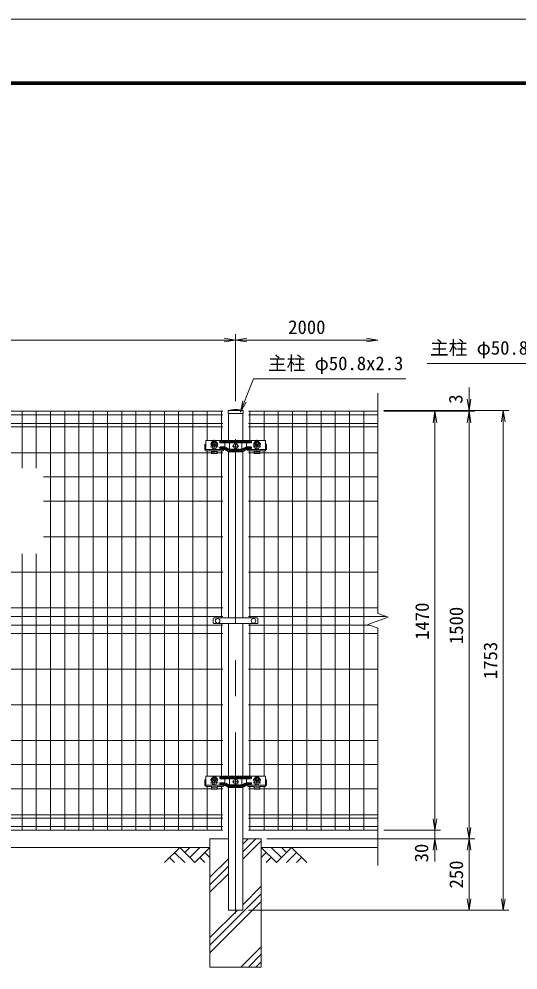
# Model space of a CAD drawing. Units: millimetres, scale not verified. Extents: x -4200 to 4200, y -2970 to 2970.
# Drawn here: x -2346 to -593, y -366 to 2970 of the extents above; entities that cross this region are included whole.
import ezdxf
from ezdxf.enums import TextEntityAlignment as Align

# ---------------------------------------------------------------- set-up
doc = ezdxf.new("R2010")
doc.units = ezdxf.units.MM
doc.header["$LTSCALE"] = 20
doc.linetypes.add('DASHED', pattern=[7.5, 6, -1.5])
doc.linetypes.add('USER1', pattern=[50.8, 31.75, -6.35, 6.35, -6.35])
for name, color, linetype, lineweight in [('0-1_D-STR4', 7, 'Continuous', 9), ('0-2_D-STR-DIM', 7, 'Continuous', 9), ('0-3_0', 7, 'Continuous', 9), ('0-6_D-STR1', 1, 'Continuous', 18), ('0-7_D-DCR-HCH', 7, 'Continuous', 9), ('0-8_D-BMK', 2, 'USER1', 13), ('0-9_D-STR2', 7, 'Continuous', 9), ('0-A_D-BGD', 7, 'Continuous', 9), ('0-B_D-STR3', 3, 'Continuous', 13), ('0-C_D-STR-TXT', 7, 'Continuous', 9), ('0-F_D-TTL', 7, 'Continuous', 9)]:
    doc.layers.add(name, color=color, linetype=linetype, lineweight=lineweight)
doc.styles.add('ＭＳ ゴシック', font='')
doc.styles.get('ＭＳ ゴシック').set_extended_font_data('MS Gothic')

# ---------------------------------------------------------------- blocks, each defined once
blk = doc.blocks.new('_Open')
at = {"layer": '0-3_0'}
blk.add_line((-20, 3.33), (0, 0), dxfattribs=at)
blk.add_lwpolyline([(-20, -3.33), (0, 0), (-20, 0)], dxfattribs=at)
blk = doc.blocks.new('U34')
at = {"layer": '0-8_D-BMK'}
for p, q in [((-1770.5, 140), (-1229.5, 140)), ((-1500, -195.8), (-1500, 426)), ((236.5, 0), (-236.5, 0)), ((0, 485.9), (0, -485.9)), ((1229.5, 140), (1770.5, 140)), ((1500, -195.8), (1500, 426)), ((-1770.5, -60), (-1229.5, -60)), ((1229.5, -60), (1770.5, -60))]:
    blk.add_line(p, q, dxfattribs=at)
at = {"layer": '0-B_D-STR3'}
for p, q in [((-2169, 110), (-2169, -230)), ((-2100, 140), (-2139, 140)), ((-2100, 360), (-2100, -297.3)), ((-2060, 400), (2060, 400)), ((-1726, 58), (-1726, 160)), ((-1706, 38), (-1670, 38)), ((-1540, 46), (-1540, 55.4)), ((-1460, 46), (-1460, 55.4)), ((-1294, 38), (-1330, 38)), ((-1274, 58), (-1274, 160)), ((-1060, 300), (1060, 300)), ((-1060, 260), (1060, 260)), ((-766.3, 400), (-766.3, -247)), ((-430, 400), (-430, -400)), ((430, 400), (430, -400)), ((766.3, 400), (766.3, -247)), ((1274, 58), (1274, 160)), ((1294, 38), (1330, 38)), ((1460, 46), (1460, 55.4)), ((1540, 46), (1540, 55.4)), ((1706, 38), (1670, 38)), ((1726, 58), (1726, 160)), ((2100, 360), (2100, -297.3)), ((2100, 140), (2139, 140)), ((2169, 110), (2169, -230)), ((-2139, -260), (-2100, -260)), ((-821.3, -239.3), (-2100, -239.3)), ((-1710, -337.3), (-2060, -337.3)), ((-1300, -340), (-1700, -340)), ((-1700, -416.4), (-1700, -347.3)), ((-1700, -520), (-1700, -416.4)), ((-1700, -520), (-1300, -520)), ((-1300, -416.4), (-1300, -347.3)), ((-1300, -416.4), (-1300, -520)), ((-1290, -337.3), (-900, -337.3)), ((-1060, -100), (-766.3, -100)), ((-1060, -140), (-766.3, -140)), ((-860, -239.3), (-860, -297.3)), ((-522.5, -381.2), (-721.1, -266.2)), ((452.4, -400), (-452.4, -400)), ((430, -260), (-430, -260)), ((430, -300), (-430, -300)), ((522.5, -381.2), (721.1, -266.2)), ((1060, -100), (766.3, -100)), ((1060, -140), (766.3, -140)), ((821.3, -239.3), (2100, -239.3)), ((860, -239.3), (860, -297.3)), ((1290, -337.3), (900, -337.3)), ((1700, -340), (1300, -340)), ((1300, -416.4), (1300, -347.3)), ((1300, -416.4), (1300, -520)), ((1700, -520), (1300, -520)), ((1700, -416.4), (1700, -347.3)), ((1700, -520), (1700, -416.4)), ((1710, -337.3), (2060, -337.3)), ((2139, -260), (2100, -260))]:
    blk.add_line(p, q, dxfattribs=at)
at = {"layer": '0-B_D-STR3', "linetype": 'DASHED'}
for p, q in [((-1060, 340), (1060, 340)), ((-1060, 220), (1060, 220)), ((-1700, -480), (-1300, -480)), ((-1660, -380), (-1340, -380)), ((-1060, -60), (-766.3, -60)), ((-1060, -180), (-766.3, -180)), ((-430, -220), (-766.3, -60)), ((430, -220), (-430, -220)), ((430, -340), (-430, -340)), ((430, -220), (766.3, -60)), ((1060, -60), (766.3, -60)), ((1060, -180), (766.3, -180)), ((1700, -480), (1300, -480)), ((1660, -380), (1340, -380))]:
    blk.add_line(p, q, dxfattribs=at)
at = {"layer": '0-B_D-STR3'}
for points in [[(-430, -260), (-514.1, -220), (-766.3, -100)], [(-430, -300), (-514.1, -260), (-598.2, -220), (-766.3, -140)], [(430, -260), (514.1, -220), (766.3, -100)], [(430, -300), (514.1, -260), (598.2, -220), (766.3, -140)]]:
    blk.add_lwpolyline(points, dxfattribs=at)
at = {"layer": '0-B_D-STR3', "linetype": 'DASHED'}
for points in [[(-430, -340), (-514.1, -300), (-598.2, -260), (-766.3, -180)], [(430, -340), (514.1, -300), (598.2, -260), (766.3, -180)]]:
    blk.add_lwpolyline(points, dxfattribs=at)
at = {"layer": '0-B_D-STR3'}
blk.add_circle((0, 0), 160, dxfattribs=at)
for centre, radius, start, end in [((-2139, 110), 30, 90, 180), ((-2060, 360), 40, 90, 180), ((-1735.1, 177.8), 20, 297.00649, 344.38101), ((-1706, 58), 20, 180, 270), ((-1659.5, 66.5), 120, 94.96654, 117.99904), ((-1670, -32), 70, 58.7873, 90), ((-1500, 140), 176, 90, 164.83919), ((-1659.5, 66.5), 120, 77.27818, 94.96654), ((-1500, -60), 160, 105.48902, 74.51098), ((-1500, 140), 140, 90, 161.88318), ((-1659.5, 66.5), 120, 354.69271, 77.27818), ((-1500, 46), 40, 180, 270), ((-1500, 140), 176, 15.16081, 90), ((-1500, 140), 140, 18.11682, 90), ((-1500, 46), 40, 270, 0), ((-1340.5, 66.5), 120, 102.72182, 185.30729), ((-1340.5, 66.5), 120, 85.03346, 102.72182), ((-1330, -32), 70, 90, 121.2127), ((-1340.5, 66.5), 120, 62.00096, 85.03346), ((-1294, 58), 20, 270, 0), ((-1264.9, 177.8), 20, 195.61899, 242.99351), ((-1060, 280), 20, 90, 180), ((-1060, 280), 20, 180, 270), ((1060, 280), 20, 0, 90), ((1060, 280), 20, 270, 0), ((1264.9, 177.8), 20, 297.00649, 344.38101), ((1294, 58), 20, 180, 270), ((1340.5, 66.5), 120, 94.96654, 117.99904), ((1330, -32), 70, 58.7873, 90), ((1500, 140), 176, 90, 164.83919), ((1340.5, 66.5), 120, 77.27818, 94.96654), ((1500, -60), 160, 105.48902, 74.51098), ((1500, 140), 140, 90, 161.88318), ((1340.5, 66.5), 120, 354.69271, 77.27818), ((1500, 46), 40, 180, 270), ((1500, 140), 176, 15.16081, 90), ((1500, 140), 140, 18.11682, 90), ((1500, 46), 40, 270, 0), ((1659.5, 66.5), 120, 102.72182, 185.30729), ((1659.5, 66.5), 120, 85.03346, 102.72182), ((1670, -32), 70, 90, 121.2127), ((1659.5, 66.5), 120, 62.00096, 85.03346), ((1706, 58), 20, 270, 0), ((1735.1, 177.8), 20, 195.61899, 242.99351), ((2060, 360), 40, 0, 90), ((2139, 110), 30, 0, 90), ((-2139, -230), 30, 180, 270), ((-2060, -297.3), 40, 180, 270), ((-1710, -347.3), 10, 0, 90), ((-1290, -347.3), 10, 90, 180), ((-1060, -120), 20, 90, 180), ((-1060, -120), 20, 180, 270), ((-900, -297.3), 40, 270, 0.00004), ((-821.3, -439.3), 200, 59.9273, 90.00002), ((-452.4, -260), 140, 239.9273, 270), ((452.4, -260), 140, 270, 300.0727), ((821.3, -439.3), 200, 89.99998, 120.0727), ((900, -297.3), 40, 179.99996, 270), ((1060, -120), 20, 0, 90), ((1060, -120), 20, 270, 0), ((1290, -347.3), 10, 0, 90), ((1710, -347.3), 10, 90, 180), ((2060, -297.3), 40, 270, 0), ((2139, -230), 30, 270, 0)]:
    blk.add_arc(centre, radius, start, end, dxfattribs=at)
at = {"layer": '0-B_D-STR3', "linetype": 'DASHED'}
for centre, radius, start, end in [((-1500, 140), 218.2, 90, 171.45333), ((-1500, 140), 218.2, 8.54667, 90), ((-1060, 280), 60, 160.52878, 180), ((-1060, 280), 60, 180, 199.47122), ((-1060, 280), 60, 90, 160.52878), ((-1060, 280), 60, 199.47122, 270), ((1060, 280), 60, 19.47122, 90), ((1060, 280), 60, 270, 340.52878), ((1060, 280), 60, 0, 19.47122), ((1060, 280), 60, 340.52878, 0), ((1500, 140), 218.2, 90, 171.45333), ((1500, 140), 218.2, 8.54667, 90), ((-1660, -420), 40, 90, 180), ((-1340, -420), 40, 0, 90), ((-1060, -120), 60, 160.52878, 180), ((-1060, -120), 60, 180, 199.47122), ((-1060, -120), 60, 90, 160.52878), ((-1060, -120), 60, 199.47122, 270), ((1060, -120), 60, 19.47122, 90), ((1060, -120), 60, 270, 340.52878), ((1060, -120), 60, 0, 19.47122), ((1060, -120), 60, 340.52878, 0), ((1340, -420), 40, 90, 180), ((1660, -420), 40, 0, 90)]:
    blk.add_arc(centre, radius, start, end, dxfattribs=at)

msp = doc.modelspace()

# ---------------------------------------------------------------- linework, layer by layer
at = {"layer": '0-1_D-STR4'}
for p, q in [((-1674.97, 93.98), (-1674.97, -356.02)), ((-1610.37, 93.98), (-1674.97, 93.98)), ((-1494.97, 93.98), (-1559.57, 93.98)), ((-1494.97, 93.98), (-1494.97, -356.02)), ((-1494.97, -356.02), (-1674.97, -356.02))]:
    msp.add_line(p, q, dxfattribs=at)
at = {"layer": '0-2_D-STR-DIM'}
for p, q in [((-3544.97, 1843.98), (-1624.97, 1843.98)), ((-1584.97, 1628.98), (-1584.97, 1863.98)), ((-1584.97, 1628.98), (-1584.97, 1863.98)), ((-1544.97, 1843.98), (-1124.97, 1843.98)), ((-764.97, 1636.98), (-764.97, 1676.98)), ((-1084.97, 884.63), (-1084.97, 1656.98)), ((-1064.97, 1596.98), (-624.97, 1596.98)), ((-1064.97, 1596.98), (-744.97, 1596.98)), ((-1064.97, 1593.98), (-864.97, 1593.98)), ((-1064.97, 1593.98), (-744.97, 1593.98)), ((-1064.97, 1593.98), (-744.97, 1593.98)), ((-764.97, 1593.98), (-764.97, 1596.98)), ((-884.97, 163.98), (-884.97, 1553.98)), ((-764.97, 133.98), (-764.97, 1553.98)), ((-764.97, 1553.98), (-764.97, 1513.98)), ((-644.97, -116.02), (-644.97, 1556.98)), ((-1120.21, 846.15), (-1049.74, 871.81)), ((-1049.74, 871.81), (-1084.97, 884.63)), ((-1084.97, 833.33), (-1120.21, 846.15)), ((-1084.97, 0.98), (-1084.97, 833.33)), ((-884.97, 163.98), (-884.97, 203.98)), ((-1064.97, 123.98), (-864.97, 123.98)), ((-1064.97, 123.98), (-864.97, 123.98)), ((-884.97, 93.98), (-884.97, 123.98)), ((-1474.97, 93.98), (-864.97, 93.98)), ((-1474.97, 93.98), (-744.97, 93.98)), ((-1474.97, 93.98), (-744.97, 93.98)), ((-884.97, 53.98), (-884.97, 13.98)), ((-764.97, 53.98), (-764.97, -116.02)), ((-1539.57, -156.02), (-624.97, -156.02)), ((-1539.57, -156.02), (-744.97, -156.02))]:
    msp.add_line(p, q, dxfattribs=at)
at = {"layer": '0-6_D-STR1'}
for p, q in [((-1558.37, 1596.98), (-1611.57, 1596.98)), ((-1611.57, 1596.98), (-1611.57, 1585.98)), ((-1558.37, 1585.98), (-1611.57, 1585.98)), ((-1610.37, 1585.98), (-1610.37, 1491.98)), ((-1559.57, 1491.98), (-1559.57, 1585.98)), ((-1558.37, 1585.98), (-1558.37, 1596.98)), ((-1610.37, 1452.56), (-1610.37, 868.98)), ((-1559.57, 868.98), (-1559.57, 1452.56)), ((-1610.37, 848.98), (-1610.37, 313.98)), ((-1559.57, 313.98), (-1559.57, 848.98)), ((-1610.37, 274.56), (-1610.37, -156.02))]:
    msp.add_line(p, q, dxfattribs=at)
msp.add_lwpolyline([(-1610.37, -156.02), (-1559.57, -156.02), (-1559.57, 274.56)], dxfattribs=at)
msp.add_arc((-1584.97, 1480.55), 119.43, 77.13052, 102.86948, dxfattribs=at)
at = {"layer": '0-7_D-DCR-HCH'}
for p, q in [((-1559.57, 48.65), (-1514.25, 93.98)), ((-1559.57, 75.17), (-1540.76, 93.98)), ((-1559.57, 22.14), (-1494.97, 86.74)), ((-1781.4, 63.98), (-1834.61, 10.77)), ((-1799.14, 46.24), (-1763.5, 10.77)), ((-1781.4, 63.98), (-1728.19, 10.77)), ((-1763.66, 46.24), (-1745.92, 63.98)), ((-1745.92, 28.51), (-1710.45, 63.98)), ((-1728.19, 10.77), (-1674.97, 63.98)), ((-1692.71, 46.24), (-1674.97, 28.59)), ((-1441.76, 10.77), (-1494.97, 63.98)), ((-1477.24, 46.24), (-1494.97, 28.59)), ((-1424.03, 28.51), (-1459.5, 63.98)), ((-1388.55, 63.98), (-1441.76, 10.77)), ((-1406.2, 46.15), (-1424.03, 63.98)), ((-1370.81, 46.24), (-1406.45, 10.77)), ((-1388.55, 63.98), (-1335.34, 10.77)), ((-1816.87, 28.51), (-1799.05, 10.77)), ((-1710.45, 28.51), (-1692.63, 10.77)), ((-1674.97, -40.23), (-1610.37, 24.37)), ((-1459.5, 28.51), (-1477.32, 10.77)), ((-1353.08, 28.51), (-1370.89, 10.77)), ((-1674.97, -66.75), (-1610.37, -2.15)), ((-1674.97, -93.26), (-1610.37, -28.66)), ((-1674.97, -278.88), (-1494.97, -98.88)), ((-1559.57, -136.96), (-1494.97, -72.36)), ((-1674.97, -305.4), (-1494.97, -125.4)), ((-1674.97, -252.36), (-1578.63, -156.02)), ((-1566.5, -356.02), (-1494.97, -284.49)), ((-1539.98, -356.02), (-1494.97, -311.01)), ((-1513.47, -356.02), (-1494.97, -337.53))]:
    msp.add_line(p, q, dxfattribs=at)
at = {"layer": '0-8_D-BMK'}
msp.add_line((-1584.97, -168.02), (-1584.97, 1608.98), dxfattribs=at)
at = {"layer": '0-9_D-STR2'}
for p, q in [((-1629.97, 1593.98), (-3539.97, 1593.98)), ((-1629.97, 1580.88), (-3539.97, 1580.88)), ((-2334.97, 1393.98), (-2334.97, 1593.98)), ((-2284.97, 1393.98), (-2284.97, 1593.98)), ((-2234.97, 123.98), (-2234.97, 1593.98)), ((-2184.97, 123.98), (-2184.97, 1593.98)), ((-2134.97, 123.98), (-2134.97, 1593.98)), ((-2084.97, 123.98), (-2084.97, 1593.98)), ((-2034.97, 123.98), (-2034.97, 1593.98)), ((-1984.97, 123.98), (-1984.97, 1593.98)), ((-1934.97, 123.98), (-1934.97, 1593.98)), ((-1884.97, 123.98), (-1884.97, 1593.98)), ((-1834.97, 123.98), (-1834.97, 1593.98)), ((-1784.97, 123.98), (-1784.97, 1593.98)), ((-1734.97, 123.98), (-1734.97, 1593.98)), ((-1684.97, 1491.98), (-1684.97, 1593.98)), ((-1634.97, 1491.98), (-1634.97, 1593.98)), ((-1539.97, 1593.98), (-1084.97, 1593.98)), ((-1539.97, 1580.88), (-1084.97, 1580.88)), ((-1534.97, 1491.98), (-1534.97, 1593.98)), ((-1484.97, 1491.98), (-1484.97, 1593.98)), ((-1434.97, 123.98), (-1434.97, 1593.98)), ((-1384.97, 123.98), (-1384.97, 1593.98)), ((-1334.97, 123.98), (-1334.97, 1593.98)), ((-1284.97, 123.98), (-1284.97, 1593.98)), ((-1234.97, 123.98), (-1234.97, 1593.98)), ((-1184.97, 123.98), (-1184.97, 1593.98)), ((-1134.97, 123.98), (-1134.97, 1593.98)), ((-1629.97, 1551.08), (-3539.97, 1551.08)), ((-1629.97, 1539.22), (-3539.97, 1539.22)), ((-1539.97, 1551.08), (-1084.97, 1551.08)), ((-1539.97, 1539.22), (-1084.97, 1539.22)), ((-2234.97, 1447.98), (-3499.98, 1447.98)), ((-1669.97, 1447.98), (-2259.97, 1447.98)), ((-1684.97, 313.98), (-1684.97, 1455.12)), ((-1629.97, 1447.98), (-1649.97, 1447.98)), ((-1634.97, 868.98), (-1634.97, 1455.12)), ((-1539.97, 1447.98), (-1519.97, 1447.98)), ((-1534.97, 868.98), (-1534.97, 1455.12)), ((-1499.97, 1447.98), (-1084.97, 1447.98)), ((-1484.97, 313.98), (-1484.97, 1455.12)), ((-1629.97, 1363.48), (-2259.97, 1363.48)), ((-1539.97, 1363.48), (-1084.97, 1363.48)), ((-1629.97, 1278.98), (-2259.97, 1278.98)), ((-1539.97, 1278.98), (-1084.97, 1278.98)), ((-1629.97, 1153.98), (-2259.97, 1153.98)), ((-1539.97, 1153.98), (-1084.97, 1153.98)), ((-2334.97, 123.98), (-2334.97, 1093.98)), ((-2284.97, 123.98), (-2284.97, 1093.98)), ((-1629.97, 1028.98), (-3539.97, 1028.98)), ((-1539.97, 1028.98), (-1084.97, 1028.98)), ((-1629.97, 903.98), (-3539.97, 903.98)), ((-1539.97, 903.98), (-1084.97, 903.98)), ((-1629.97, 873.98), (-3539.97, 873.98)), ((-1539.97, 873.98), (-1055.71, 873.98)), ((-1629.97, 843.98), (-3539.97, 843.98)), ((-1634.97, 313.98), (-1634.97, 848.98)), ((-1539.97, 843.98), (-1114.24, 843.98)), ((-1534.97, 313.98), (-1534.97, 848.98)), ((-1629.97, 813.98), (-3539.97, 813.98)), ((-1539.97, 813.98), (-1084.97, 813.98)), ((-1629.97, 688.98), (-3539.97, 688.98)), ((-1539.97, 688.98), (-1084.97, 688.98)), ((-1629.97, 563.98), (-3539.97, 563.98)), ((-1539.97, 563.98), (-1084.97, 563.98)), ((-1629.97, 438.98), (-3539.97, 438.98)), ((-1539.97, 438.98), (-1084.97, 438.98)), ((-1629.97, 354.48), (-3539.97, 354.48)), ((-1539.97, 354.48), (-1084.97, 354.48)), ((-1669.97, 269.98), (-3499.98, 269.98)), ((-1684.97, 123.98), (-1684.97, 277.12)), ((-1629.97, 269.98), (-1649.97, 269.98)), ((-1634.97, 123.98), (-1634.97, 277.12)), ((-1539.97, 269.98), (-1519.97, 269.98)), ((-1534.97, 123.98), (-1534.97, 277.12)), ((-1499.97, 269.98), (-1084.97, 269.98)), ((-1484.97, 123.98), (-1484.97, 277.12)), ((-1629.97, 178.74), (-3539.97, 178.74)), ((-1629.97, 166.88), (-3539.97, 166.88)), ((-1539.97, 178.74), (-1084.97, 178.74)), ((-1539.97, 166.88), (-1084.97, 166.88)), ((-1629.97, 137.08), (-3539.97, 137.08)), ((-1539.97, 137.08), (-1084.97, 137.08)), ((-1629.97, 123.98), (-3539.97, 123.98)), ((-1539.97, 123.98), (-1084.97, 123.98))]:
    msp.add_line(p, q, dxfattribs=at)
at = {"layer": '0-A_D-BGD'}
for p, q in [((-3494.97, 63.98), (-1674.97, 63.98)), ((-1494.97, 63.98), (-1084.97, 63.98))]:
    msp.add_line(p, q, dxfattribs=at)
at = {"layer": '0-B_D-STR3'}
for p, q in [((-1660.47, 868.98), (-1509.47, 868.98)), ((-1663.47, 865.98), (-1663.47, 851.98)), ((-1660.47, 848.98), (-1509.47, 848.98)), ((-1506.47, 865.98), (-1506.47, 851.98))]:
    msp.add_line(p, q, dxfattribs=at)
for centre in [(-1647.97, 858.98), (-1521.97, 858.98)]:
    msp.add_circle(centre, 8, dxfattribs=at)
for centre, start, end in [((-1660.47, 865.98), 90, 180), ((-1509.47, 865.98), 0, 90), ((-1660.47, 851.98), 180, 270), ((-1509.47, 851.98), 270, 0)]:
    msp.add_arc(centre, 3, start, end, dxfattribs=at)
at = {"layer": '0-C_D-STR-TXT'}
for points in [[(-912.13, 1762.1), (-377.45, 1762.1), (-320.73, 1596.56)], [(-987.46, 1707.71), (-1522.14, 1707.71), (-1567.63, 1592.76)]]:
    msp.add_lwpolyline(points, dxfattribs=at)
at = {"layer": '0-F_D-TTL', "color": 2, "lineweight": 18}
msp.add_lwpolyline([(-4200, 2970), (4200, 2970), (4200, -2970), (-4200, -2970)], close=True, dxfattribs=at)
at = {"layer": '0-F_D-TTL'}
for points in [[(-3930, 2750), (3930, 2750), (3930, -2750), (-3930, -2750)], [(-3927.5, 2747.5), (3927.5, 2747.5), (3927.5, -2747.5), (-3927.5, -2747.5)], [(-3925, 2745), (3925, 2745), (3925, -2745), (-3925, -2745)], [(-3922.5, 2742.5), (3922.5, 2742.5), (3922.5, -2742.5), (-3922.5, -2742.5)], [(-3920, 2740), (3920, 2740), (3920, -2740), (-3920, -2740)]]:
    msp.add_lwpolyline(points, close=True, dxfattribs=at)

# ---------------------------------------------------------------- block references
at = {"layer": '0-2_D-STR-DIM'}
for name, p, xscale, yscale in [('_Open', (-1584.97, 1843.98), 2, 2), ('_Open', (-1084.97, 1843.98), 2, 2), ('U34', (-1584.97, 1471.98), 0.05, 0.05), ('U34', (-1584.97, 293.98), 0.05, 0.05)]:
    msp.add_blockref(name, p, dxfattribs=dict(at, xscale=xscale, yscale=yscale))
at = {"layer": '0-2_D-STR-DIM', "xscale": 2, "yscale": 2}
for p, rotation in [((-1584.97, 1843.98), 180), ((-764.97, 1596.98), 270), ((-884.97, 1593.98), 90), ((-764.97, 1593.98), 90), ((-764.97, 1593.98), 90), ((-644.97, 1596.98), 90), ((-884.97, 123.98), 270), ((-884.97, 123.98), 270), ((-764.97, 93.98), 270), ((-884.97, 93.98), 90), ((-764.97, 93.98), 90), ((-764.97, -156.02), 270), ((-644.97, -156.02), 270)]:
    msp.add_blockref('_Open', p, dxfattribs=dict(at, rotation=rotation))
at = {"layer": '0-C_D-STR-TXT', "xscale": 2, "yscale": 2, "rotation": 248.409}
msp.add_blockref('_Open', (-1568.36, 1590.9), dxfattribs=at)

# ---------------------------------------------------------------- texts
at = {"layer": '0-2_D-STR-DIM', "style": 'ＭＳ ゴシック'}
msp.add_text('2000', height=48.09, dxfattribs=at).set_placement((-1400.22, 1850.73), align=Align.BOTTOM_LEFT)
for s, p in [('3', (-773.64, 1620.28)), ('1470', (-891.72, 792.08)), ('1500', (-771.72, 777.08)), ('1753', (-651.72, 654.23)), ('30', (-893.88, 11.51)), ('250', (-771.72, -80.02))]:
    msp.add_text(s, height=48.09, rotation=90, dxfattribs=at).set_placement(p, align=Align.BOTTOM_LEFT)
at = {"layer": '0-C_D-STR-TXT', "style": 'ＭＳ ゴシック'}
for p in [(-902.2, 1778.12), (-1471.21, 1723.72)]:
    msp.add_text('主柱 φ50.8x2.3', height=48.09, dxfattribs=at).set_placement(p, align=Align.BOTTOM_LEFT)

doc.saveas('drawing.dxf')
